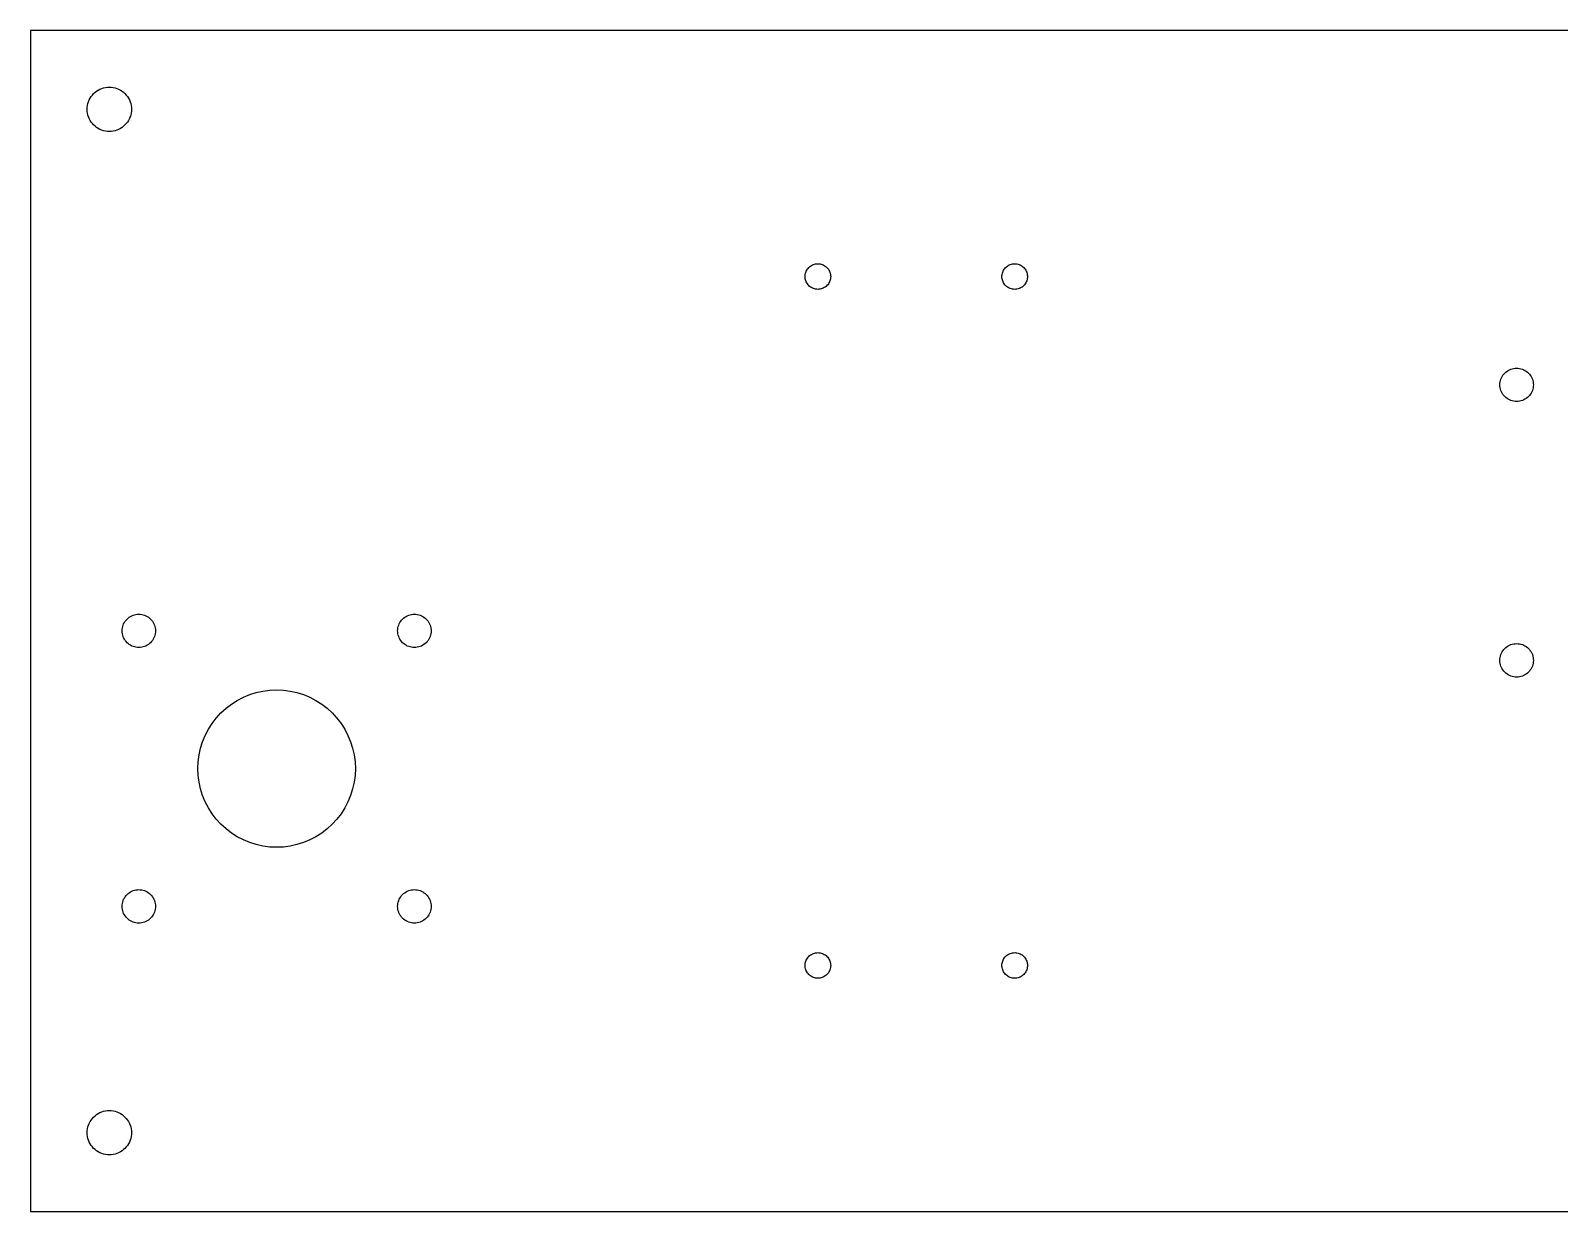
# Model space of a CAD drawing. Header units: metres. Extents: x -165 to 165, y 0 to 120.
# Drawn here: x -165 to -9.7, y 0 to 120 of the extents above; entities that cross this region are included whole.
import ezdxf

# ---------------------------------------------------------------- set-up
doc = ezdxf.new("R2010")
doc.units = ezdxf.units.M

msp = doc.modelspace()

# ---------------------------------------------------------------- linework, layer by layer
for p, q in [((165, 120), (-165, 120)), ((-165, 120), (-165, 0)), ((-158.843, 113.291), (-158.724, 113.446)), ((-158.724, 113.446), (-158.591, 113.591)), ((-158.591, 113.591), (-158.446, 113.724)), ((-158.446, 113.724), (-158.291, 113.843)), ((-158.291, 113.843), (-158.125, 113.949)), ((-158.125, 113.949), (-157.951, 114.039)), ((-157.951, 114.039), (-157.77, 114.114)), ((-157.77, 114.114), (-157.582, 114.173)), ((-157.582, 114.173), (-157.391, 114.216)), ((-157.391, 114.216), (-157.196, 114.241)), ((-157.196, 114.241), (-157, 114.25)), ((-157, 114.25), (-156.804, 114.241)), ((-156.804, 114.241), (-156.609, 114.216)), ((-156.609, 114.216), (-156.418, 114.173)), ((-156.418, 114.173), (-156.23, 114.114)), ((-156.23, 114.114), (-156.049, 114.039)), ((-156.049, 114.039), (-155.875, 113.949)), ((-155.875, 113.949), (-155.709, 113.843)), ((-155.709, 113.843), (-155.554, 113.724)), ((-155.554, 113.724), (-155.409, 113.591)), ((-155.409, 113.591), (-155.276, 113.446)), ((-155.276, 113.446), (-155.157, 113.291)), ((-159.25, 112), (-159.241, 112.196)), ((-159.241, 111.804), (-159.25, 112)), ((-159.241, 112.196), (-159.216, 112.391)), ((-159.216, 112.391), (-159.173, 112.582)), ((-159.173, 112.582), (-159.114, 112.77)), ((-159.114, 112.77), (-159.039, 112.951)), ((-159.039, 112.951), (-158.949, 113.125)), ((-158.949, 113.125), (-158.843, 113.291)), ((-155.157, 113.291), (-155.051, 113.125)), ((-155.051, 113.125), (-154.961, 112.951)), ((-154.961, 112.951), (-154.886, 112.77)), ((-154.886, 112.77), (-154.827, 112.582)), ((-154.827, 112.582), (-154.784, 112.391)), ((-154.784, 112.391), (-154.759, 112.196)), ((-154.759, 112.196), (-154.75, 112)), ((-154.75, 112), (-154.759, 111.804)), ((-159.216, 111.609), (-159.241, 111.804)), ((-159.173, 111.418), (-159.216, 111.609)), ((-159.114, 111.23), (-159.173, 111.418)), ((-159.039, 111.049), (-159.114, 111.23)), ((-158.949, 110.875), (-159.039, 111.049)), ((-158.843, 110.709), (-158.949, 110.875)), ((-158.724, 110.554), (-158.843, 110.709)), ((-158.591, 110.409), (-158.724, 110.554)), ((-158.446, 110.276), (-158.591, 110.409)), ((-155.409, 110.409), (-155.554, 110.276)), ((-155.276, 110.554), (-155.409, 110.409)), ((-155.157, 110.709), (-155.276, 110.554)), ((-155.051, 110.875), (-155.157, 110.709)), ((-154.961, 111.049), (-155.051, 110.875)), ((-154.886, 111.23), (-154.961, 111.049)), ((-154.827, 111.418), (-154.886, 111.23)), ((-154.784, 111.609), (-154.827, 111.418)), ((-154.759, 111.804), (-154.784, 111.609)), ((-158.291, 110.157), (-158.446, 110.276)), ((-158.125, 110.051), (-158.291, 110.157)), ((-157.951, 109.961), (-158.125, 110.051)), ((-157.77, 109.886), (-157.951, 109.961)), ((-157.582, 109.827), (-157.77, 109.886)), ((-157.391, 109.784), (-157.582, 109.827)), ((-157.196, 109.759), (-157.391, 109.784)), ((-157, 109.75), (-157.196, 109.759)), ((-156.804, 109.759), (-157, 109.75)), ((-156.609, 109.784), (-156.804, 109.759)), ((-156.418, 109.827), (-156.609, 109.784)), ((-156.23, 109.886), (-156.418, 109.827)), ((-156.049, 109.961), (-156.23, 109.886)), ((-155.875, 110.051), (-156.049, 109.961)), ((-155.709, 110.157), (-155.875, 110.051)), ((-155.554, 110.276), (-155.709, 110.157)), ((-86.3, 95), (-86.295, 95.1133)), ((-86.295, 94.8867), (-86.3, 95)), ((-86.295, 95.1133), (-86.2802, 95.2257)), ((-86.2802, 94.7742), (-86.295, 94.8867)), ((-86.2802, 95.2257), (-86.2557, 95.3365)), ((-86.2557, 94.6635), (-86.2802, 94.7742)), ((-86.2557, 95.3365), (-86.2216, 95.4446)), ((-86.2216, 95.4446), (-86.1782, 95.5494)), ((-86.1782, 95.5494), (-86.1258, 95.65)), ((-86.1258, 95.65), (-86.0649, 95.7456)), ((-86.0649, 95.7456), (-85.9958, 95.8356)), ((-85.9958, 95.8356), (-85.9192, 95.9192)), ((-85.9192, 95.9192), (-85.8356, 95.9958)), ((-85.8356, 95.9958), (-85.7456, 96.0649)), ((-85.7456, 96.0649), (-85.65, 96.1258)), ((-85.65, 96.1258), (-85.5494, 96.1782)), ((-85.5494, 96.1782), (-85.4446, 96.2216)), ((-85.4446, 96.2216), (-85.3365, 96.2557)), ((-85.3365, 96.2557), (-85.2257, 96.2802)), ((-85.2257, 96.2802), (-85.1133, 96.295)), ((-85.1133, 96.295), (-85, 96.3)), ((-85, 96.3), (-84.8867, 96.295)), ((-84.8867, 96.295), (-84.7742, 96.2802)), ((-84.7742, 96.2802), (-84.6635, 96.2557)), ((-84.6635, 96.2557), (-84.5554, 96.2216)), ((-84.5554, 96.2216), (-84.4506, 96.1782)), ((-84.4506, 96.1782), (-84.35, 96.1258)), ((-84.35, 96.1258), (-84.2543, 96.0649)), ((-84.2543, 96.0649), (-84.1644, 95.9958)), ((-84.1644, 95.9958), (-84.0807, 95.9192)), ((-84.0807, 95.9192), (-84.0041, 95.8356)), ((-84.0041, 95.8356), (-83.9351, 95.7456)), ((-83.9351, 95.7456), (-83.8742, 95.65)), ((-83.8742, 95.65), (-83.8218, 95.5494)), ((-83.8218, 95.5494), (-83.7784, 95.4446)), ((-83.7784, 95.4446), (-83.7443, 95.3365)), ((-83.7443, 95.3365), (-83.7197, 95.2257)), ((-83.7197, 94.7742), (-83.7443, 94.6635)), ((-83.7197, 95.2257), (-83.7049, 95.1133)), ((-83.7049, 94.8867), (-83.7197, 94.7742)), ((-83.7049, 95.1133), (-83.7, 95)), ((-83.7, 95), (-83.7049, 94.8867)), ((-66.3, 95), (-66.295, 95.1133)), ((-66.295, 94.8867), (-66.3, 95)), ((-66.295, 95.1133), (-66.2802, 95.2257)), ((-66.2802, 94.7742), (-66.295, 94.8867)), ((-66.2802, 95.2257), (-66.2557, 95.3365)), ((-66.2557, 94.6635), (-66.2802, 94.7742)), ((-66.2557, 95.3365), (-66.2216, 95.4446)), ((-66.2216, 95.4446), (-66.1782, 95.5494)), ((-66.1782, 95.5494), (-66.1258, 95.65)), ((-66.1258, 95.65), (-66.0649, 95.7456)), ((-66.0649, 95.7456), (-65.9958, 95.8356)), ((-65.9958, 95.8356), (-65.9192, 95.9192)), ((-65.9192, 95.9192), (-65.8356, 95.9958)), ((-65.8356, 95.9958), (-65.7456, 96.0649)), ((-65.7456, 96.0649), (-65.65, 96.1258)), ((-65.65, 96.1258), (-65.5494, 96.1782)), ((-65.5494, 96.1782), (-65.4446, 96.2216)), ((-65.4446, 96.2216), (-65.3365, 96.2557)), ((-65.3365, 96.2557), (-65.2257, 96.2802)), ((-65.2257, 96.2802), (-65.1133, 96.295)), ((-65.1133, 96.295), (-65, 96.3)), ((-65, 96.3), (-64.8867, 96.295)), ((-64.8867, 96.295), (-64.7742, 96.2802)), ((-64.7742, 96.2802), (-64.6635, 96.2557)), ((-64.6635, 96.2557), (-64.5554, 96.2216)), ((-64.5554, 96.2216), (-64.4506, 96.1782)), ((-64.4506, 96.1782), (-64.35, 96.1258)), ((-64.35, 96.1258), (-64.2543, 96.0649)), ((-64.2543, 96.0649), (-64.1644, 95.9958)), ((-64.1644, 95.9958), (-64.0807, 95.9192)), ((-64.0807, 95.9192), (-64.0041, 95.8356)), ((-64.0041, 95.8356), (-63.9351, 95.7456)), ((-63.9351, 95.7456), (-63.8742, 95.65)), ((-63.8742, 95.65), (-63.8218, 95.5494)), ((-63.8218, 95.5494), (-63.7784, 95.4446)), ((-63.7784, 95.4446), (-63.7443, 95.3365)), ((-63.7443, 95.3365), (-63.7197, 95.2257)), ((-63.7197, 94.7742), (-63.7443, 94.6635)), ((-63.7197, 95.2257), (-63.7049, 95.1133)), ((-63.7049, 94.8867), (-63.7197, 94.7742)), ((-63.7049, 95.1133), (-63.7, 95)), ((-63.7, 95), (-63.7049, 94.8867)), ((-86.2216, 94.5554), (-86.2557, 94.6635)), ((-86.1782, 94.4506), (-86.2216, 94.5554)), ((-86.1258, 94.35), (-86.1782, 94.4506)), ((-86.0649, 94.2543), (-86.1258, 94.35)), ((-85.9958, 94.1644), (-86.0649, 94.2543)), ((-85.9192, 94.0807), (-85.9958, 94.1644)), ((-85.8356, 94.0041), (-85.9192, 94.0807)), ((-85.7456, 93.9351), (-85.8356, 94.0041)), ((-85.65, 93.8742), (-85.7456, 93.9351)), ((-85.5494, 93.8218), (-85.65, 93.8742)), ((-85.4446, 93.7784), (-85.5494, 93.8218)), ((-85.3365, 93.7443), (-85.4446, 93.7784)), ((-85.2257, 93.7197), (-85.3365, 93.7443)), ((-85.1133, 93.7049), (-85.2257, 93.7197)), ((-85, 93.7), (-85.1133, 93.7049)), ((-84.8867, 93.7049), (-85, 93.7)), ((-84.7742, 93.7197), (-84.8867, 93.7049)), ((-84.6635, 93.7443), (-84.7742, 93.7197)), ((-84.5554, 93.7784), (-84.6635, 93.7443)), ((-84.4506, 93.8218), (-84.5554, 93.7784)), ((-84.35, 93.8742), (-84.4506, 93.8218)), ((-84.2543, 93.9351), (-84.35, 93.8742)), ((-84.1644, 94.0041), (-84.2543, 93.9351)), ((-84.0807, 94.0807), (-84.1644, 94.0041)), ((-84.0041, 94.1644), (-84.0807, 94.0807)), ((-83.9351, 94.2543), (-84.0041, 94.1644)), ((-83.8742, 94.35), (-83.9351, 94.2543)), ((-83.8218, 94.4506), (-83.8742, 94.35)), ((-83.7784, 94.5554), (-83.8218, 94.4506)), ((-83.7443, 94.6635), (-83.7784, 94.5554)), ((-66.2216, 94.5554), (-66.2557, 94.6635)), ((-66.1782, 94.4506), (-66.2216, 94.5554)), ((-66.1258, 94.35), (-66.1782, 94.4506)), ((-66.0649, 94.2543), (-66.1258, 94.35)), ((-65.9958, 94.1644), (-66.0649, 94.2543)), ((-65.9192, 94.0807), (-65.9958, 94.1644)), ((-65.8356, 94.0041), (-65.9192, 94.0807)), ((-65.7456, 93.9351), (-65.8356, 94.0041)), ((-65.65, 93.8742), (-65.7456, 93.9351)), ((-65.5494, 93.8218), (-65.65, 93.8742)), ((-65.4446, 93.7784), (-65.5494, 93.8218)), ((-65.3365, 93.7443), (-65.4446, 93.7784)), ((-65.2257, 93.7197), (-65.3365, 93.7443)), ((-65.1133, 93.7049), (-65.2257, 93.7197)), ((-65, 93.7), (-65.1133, 93.7049)), ((-64.8867, 93.7049), (-65, 93.7)), ((-64.7742, 93.7197), (-64.8867, 93.7049)), ((-64.6635, 93.7443), (-64.7742, 93.7197)), ((-64.5554, 93.7784), (-64.6635, 93.7443)), ((-64.4506, 93.8218), (-64.5554, 93.7784)), ((-64.35, 93.8742), (-64.4506, 93.8218)), ((-64.2543, 93.9351), (-64.35, 93.8742)), ((-64.1644, 94.0041), (-64.2543, 93.9351)), ((-64.0807, 94.0807), (-64.1644, 94.0041)), ((-64.0041, 94.1644), (-64.0807, 94.0807)), ((-63.9351, 94.2543), (-64.0041, 94.1644)), ((-63.8742, 94.35), (-63.9351, 94.2543)), ((-63.8218, 94.4506), (-63.8742, 94.35)), ((-63.7784, 94.5554), (-63.8218, 94.4506)), ((-63.7443, 94.6635), (-63.7784, 94.5554)), ((-14.9751, 85.3925), (-14.85, 85.4722)), ((-14.85, 85.4722), (-14.7184, 85.5407)), ((-14.7184, 85.5407), (-14.5814, 85.5975)), ((-14.5814, 85.5975), (-14.44, 85.6421)), ((-14.44, 85.6421), (-14.2952, 85.6742)), ((-14.2952, 85.6742), (-14.1482, 85.6935)), ((-14.1482, 85.6935), (-14, 85.7)), ((-14, 85.7), (-13.8518, 85.6935)), ((-13.8518, 85.6935), (-13.7048, 85.6742)), ((-13.7048, 85.6742), (-13.56, 85.6421)), ((-13.56, 85.6421), (-13.4186, 85.5975)), ((-13.4186, 85.5975), (-13.2815, 85.5407)), ((-13.2815, 85.5407), (-13.15, 85.4722)), ((-13.15, 85.4722), (-13.0249, 85.3925)), ((-15.7, 84), (-15.6935, 84.1482)), ((-15.6935, 83.8518), (-15.7, 84)), ((-15.6935, 84.1482), (-15.6742, 84.2952)), ((-15.6742, 84.2952), (-15.6421, 84.44)), ((-15.6421, 84.44), (-15.5975, 84.5814)), ((-15.5975, 84.5814), (-15.5407, 84.7184)), ((-15.5407, 84.7184), (-15.4722, 84.85)), ((-15.4722, 84.85), (-15.3925, 84.9751)), ((-15.3925, 84.9751), (-15.3023, 85.0927)), ((-15.3023, 85.0927), (-15.2021, 85.2021)), ((-15.2021, 85.2021), (-15.0927, 85.3023)), ((-15.0927, 85.3023), (-14.9751, 85.3925)), ((-13.0249, 85.3925), (-12.9073, 85.3023)), ((-12.9073, 85.3023), (-12.7979, 85.2021)), ((-12.7979, 85.2021), (-12.6977, 85.0927)), ((-12.6977, 85.0927), (-12.6074, 84.9751)), ((-12.6074, 84.9751), (-12.5278, 84.85)), ((-12.5278, 84.85), (-12.4593, 84.7184)), ((-12.4593, 84.7184), (-12.4025, 84.5814)), ((-12.4025, 84.5814), (-12.3579, 84.44)), ((-12.3579, 84.44), (-12.3258, 84.2952)), ((-12.3258, 84.2952), (-12.3065, 84.1482)), ((-12.3065, 84.1482), (-12.3, 84)), ((-12.3, 84), (-12.3065, 83.8518)), ((-15.6742, 83.7048), (-15.6935, 83.8518)), ((-15.6421, 83.56), (-15.6742, 83.7048)), ((-15.5975, 83.4186), (-15.6421, 83.56)), ((-15.5407, 83.2815), (-15.5975, 83.4186)), ((-15.4722, 83.15), (-15.5407, 83.2815)), ((-15.3925, 83.0249), (-15.4722, 83.15)), ((-15.3023, 82.9073), (-15.3925, 83.0249)), ((-15.2021, 82.7979), (-15.3023, 82.9073)), ((-15.0927, 82.6977), (-15.2021, 82.7979)), ((-14.9751, 82.6074), (-15.0927, 82.6977)), ((-14.85, 82.5278), (-14.9751, 82.6074)), ((-14.7184, 82.4593), (-14.85, 82.5278)), ((-14.5814, 82.4025), (-14.7184, 82.4593)), ((-14.44, 82.3579), (-14.5814, 82.4025)), ((-14.2952, 82.3258), (-14.44, 82.3579)), ((-13.56, 82.3579), (-13.7048, 82.3258)), ((-13.4186, 82.4025), (-13.56, 82.3579)), ((-13.2815, 82.4593), (-13.4186, 82.4025)), ((-13.15, 82.5278), (-13.2815, 82.4593)), ((-13.0249, 82.6074), (-13.15, 82.5278)), ((-12.9073, 82.6977), (-13.0249, 82.6074)), ((-12.7979, 82.7979), (-12.9073, 82.6977)), ((-12.6977, 82.9073), (-12.7979, 82.7979)), ((-12.6074, 83.0249), (-12.6977, 82.9073)), ((-12.5278, 83.15), (-12.6074, 83.0249)), ((-12.4593, 83.2815), (-12.5278, 83.15)), ((-12.4025, 83.4186), (-12.4593, 83.2815)), ((-12.3579, 83.56), (-12.4025, 83.4186)), ((-12.3258, 83.7048), (-12.3579, 83.56)), ((-12.3065, 83.8518), (-12.3258, 83.7048)), ((-14.1482, 82.3065), (-14.2952, 82.3258)), ((-14, 82.3), (-14.1482, 82.3065)), ((-13.8518, 82.3065), (-14, 82.3)), ((-13.7048, 82.3258), (-13.8518, 82.3065)), ((-154.718, 60.5407), (-154.581, 60.5975)), ((-154.581, 60.5975), (-154.44, 60.6421)), ((-154.44, 60.6421), (-154.295, 60.6742)), ((-154.295, 60.6742), (-154.148, 60.6935)), ((-154.148, 60.6935), (-154, 60.7)), ((-154, 60.7), (-153.852, 60.6935)), ((-153.852, 60.6935), (-153.705, 60.6742)), ((-153.705, 60.6742), (-153.56, 60.6421)), ((-153.56, 60.6421), (-153.419, 60.5975)), ((-153.419, 60.5975), (-153.282, 60.5407)), ((-126.718, 60.5407), (-126.581, 60.5975)), ((-126.581, 60.5975), (-126.44, 60.6421)), ((-126.44, 60.6421), (-126.295, 60.6742)), ((-126.295, 60.6742), (-126.148, 60.6935)), ((-126.148, 60.6935), (-126, 60.7)), ((-126, 60.7), (-125.852, 60.6935)), ((-125.852, 60.6935), (-125.705, 60.6742)), ((-125.705, 60.6742), (-125.56, 60.6421)), ((-125.56, 60.6421), (-125.419, 60.5975)), ((-125.419, 60.5975), (-125.282, 60.5407)), ((-155.7, 59), (-155.694, 59.1482)), ((-155.694, 59.1482), (-155.674, 59.2952)), ((-155.674, 59.2952), (-155.642, 59.44)), ((-155.642, 59.44), (-155.597, 59.5814)), ((-155.597, 59.5814), (-155.541, 59.7184)), ((-155.541, 59.7184), (-155.472, 59.85)), ((-155.472, 59.85), (-155.393, 59.9751)), ((-155.393, 59.9751), (-155.302, 60.0927)), ((-155.302, 60.0927), (-155.202, 60.2021)), ((-155.202, 60.2021), (-155.093, 60.3023)), ((-155.093, 60.3023), (-154.975, 60.3925)), ((-154.975, 60.3925), (-154.85, 60.4722)), ((-154.85, 60.4722), (-154.718, 60.5407)), ((-153.282, 60.5407), (-153.15, 60.4722)), ((-153.15, 60.4722), (-153.025, 60.3925)), ((-153.025, 60.3925), (-152.907, 60.3023)), ((-152.907, 60.3023), (-152.798, 60.2021)), ((-152.798, 60.2021), (-152.698, 60.0927)), ((-152.698, 60.0927), (-152.607, 59.9751)), ((-152.607, 59.9751), (-152.528, 59.85)), ((-152.528, 59.85), (-152.459, 59.7184)), ((-152.459, 59.7184), (-152.403, 59.5814)), ((-152.403, 59.5814), (-152.358, 59.44)), ((-152.358, 59.44), (-152.326, 59.2952)), ((-152.326, 59.2952), (-152.306, 59.1482)), ((-152.306, 59.1482), (-152.3, 59)), ((-127.7, 59), (-127.694, 59.1482)), ((-127.694, 59.1482), (-127.674, 59.2952)), ((-127.674, 59.2952), (-127.642, 59.44)), ((-127.642, 59.44), (-127.597, 59.5814)), ((-127.597, 59.5814), (-127.541, 59.7184)), ((-127.541, 59.7184), (-127.472, 59.85)), ((-127.472, 59.85), (-127.393, 59.9751)), ((-127.393, 59.9751), (-127.302, 60.0927)), ((-127.302, 60.0927), (-127.202, 60.2021)), ((-127.202, 60.2021), (-127.093, 60.3023)), ((-127.093, 60.3023), (-126.975, 60.3925)), ((-126.975, 60.3925), (-126.85, 60.4722)), ((-126.85, 60.4722), (-126.718, 60.5407)), ((-125.282, 60.5407), (-125.15, 60.4722)), ((-125.15, 60.4722), (-125.025, 60.3925)), ((-125.025, 60.3925), (-124.907, 60.3023)), ((-124.907, 60.3023), (-124.798, 60.2021)), ((-124.798, 60.2021), (-124.698, 60.0927)), ((-124.698, 60.0927), (-124.607, 59.9751)), ((-124.607, 59.9751), (-124.528, 59.85)), ((-124.528, 59.85), (-124.459, 59.7184)), ((-124.459, 59.7184), (-124.403, 59.5814)), ((-124.403, 59.5814), (-124.358, 59.44)), ((-124.358, 59.44), (-124.326, 59.2952)), ((-124.326, 59.2952), (-124.306, 59.1482)), ((-124.306, 59.1482), (-124.3, 59)), ((-155.694, 58.8518), (-155.7, 59)), ((-155.674, 58.7048), (-155.694, 58.8518)), ((-155.642, 58.56), (-155.674, 58.7048)), ((-155.597, 58.4186), (-155.642, 58.56)), ((-155.541, 58.2815), (-155.597, 58.4186)), ((-155.472, 58.15), (-155.541, 58.2815)), ((-155.393, 58.0249), (-155.472, 58.15)), ((-155.302, 57.9073), (-155.393, 58.0249)), ((-155.202, 57.7979), (-155.302, 57.9073)), ((-155.093, 57.6977), (-155.202, 57.7979)), ((-154.975, 57.6074), (-155.093, 57.6977)), ((-154.85, 57.5278), (-154.975, 57.6074)), ((-154.718, 57.4593), (-154.85, 57.5278)), ((-153.15, 57.5278), (-153.282, 57.4593)), ((-153.025, 57.6074), (-153.15, 57.5278)), ((-152.907, 57.6977), (-153.025, 57.6074)), ((-152.798, 57.7979), (-152.907, 57.6977)), ((-152.698, 57.9073), (-152.798, 57.7979)), ((-152.607, 58.0249), (-152.698, 57.9073)), ((-152.528, 58.15), (-152.607, 58.0249)), ((-152.459, 58.2815), (-152.528, 58.15)), ((-152.403, 58.4186), (-152.459, 58.2815)), ((-152.358, 58.56), (-152.403, 58.4186)), ((-152.326, 58.7048), (-152.358, 58.56)), ((-152.306, 58.8518), (-152.326, 58.7048)), ((-152.3, 59), (-152.306, 58.8518)), ((-127.694, 58.8518), (-127.7, 59)), ((-127.674, 58.7048), (-127.694, 58.8518)), ((-127.642, 58.56), (-127.674, 58.7048)), ((-127.597, 58.4186), (-127.642, 58.56)), ((-127.541, 58.2815), (-127.597, 58.4186)), ((-127.472, 58.15), (-127.541, 58.2815)), ((-127.393, 58.0249), (-127.472, 58.15)), ((-127.302, 57.9073), (-127.393, 58.0249)), ((-127.202, 57.7979), (-127.302, 57.9073)), ((-127.093, 57.6977), (-127.202, 57.7979)), ((-126.975, 57.6074), (-127.093, 57.6977)), ((-126.85, 57.5278), (-126.975, 57.6074)), ((-126.718, 57.4593), (-126.85, 57.5278)), ((-125.15, 57.5278), (-125.282, 57.4593)), ((-125.025, 57.6074), (-125.15, 57.5278)), ((-124.907, 57.6977), (-125.025, 57.6074)), ((-124.798, 57.7979), (-124.907, 57.6977)), ((-124.698, 57.9073), (-124.798, 57.7979)), ((-124.607, 58.0249), (-124.698, 57.9073)), ((-124.528, 58.15), (-124.607, 58.0249)), ((-124.459, 58.2815), (-124.528, 58.15)), ((-124.403, 58.4186), (-124.459, 58.2815)), ((-124.358, 58.56), (-124.403, 58.4186)), ((-124.326, 58.7048), (-124.358, 58.56)), ((-124.306, 58.8518), (-124.326, 58.7048)), ((-124.3, 59), (-124.306, 58.8518)), ((-14.85, 57.4722), (-14.7184, 57.5407)), ((-14.7184, 57.5407), (-14.5814, 57.5975)), ((-14.5814, 57.5975), (-14.44, 57.6421)), ((-14.44, 57.6421), (-14.2952, 57.6742)), ((-14.2952, 57.6742), (-14.1482, 57.6935)), ((-14.1482, 57.6935), (-14, 57.7)), ((-14, 57.7), (-13.8518, 57.6935)), ((-13.8518, 57.6935), (-13.7048, 57.6742)), ((-13.7048, 57.6742), (-13.56, 57.6421)), ((-13.56, 57.6421), (-13.4186, 57.5975)), ((-13.4186, 57.5975), (-13.2815, 57.5407)), ((-13.2815, 57.5407), (-13.15, 57.4722)), ((-154.581, 57.4025), (-154.718, 57.4593)), ((-154.44, 57.3579), (-154.581, 57.4025)), ((-154.295, 57.3258), (-154.44, 57.3579)), ((-154.148, 57.3065), (-154.295, 57.3258)), ((-154, 57.3), (-154.148, 57.3065)), ((-153.852, 57.3065), (-154, 57.3)), ((-153.705, 57.3258), (-153.852, 57.3065)), ((-153.56, 57.3579), (-153.705, 57.3258)), ((-153.419, 57.4025), (-153.56, 57.3579)), ((-153.282, 57.4593), (-153.419, 57.4025)), ((-126.581, 57.4025), (-126.718, 57.4593)), ((-126.44, 57.3579), (-126.581, 57.4025)), ((-126.295, 57.3258), (-126.44, 57.3579)), ((-126.148, 57.3065), (-126.295, 57.3258)), ((-126, 57.3), (-126.148, 57.3065)), ((-125.852, 57.3065), (-126, 57.3)), ((-125.705, 57.3258), (-125.852, 57.3065)), ((-125.56, 57.3579), (-125.705, 57.3258)), ((-125.419, 57.4025), (-125.56, 57.3579)), ((-125.282, 57.4593), (-125.419, 57.4025)), ((-15.7, 56), (-15.6935, 56.1482)), ((-15.6935, 55.8518), (-15.7, 56)), ((-15.6935, 56.1482), (-15.6742, 56.2952)), ((-15.6742, 56.2952), (-15.6421, 56.44)), ((-15.6421, 56.44), (-15.5975, 56.5814)), ((-15.5975, 56.5814), (-15.5407, 56.7185)), ((-15.5407, 56.7185), (-15.4722, 56.85)), ((-15.4722, 56.85), (-15.3925, 56.9751)), ((-15.3925, 56.9751), (-15.3023, 57.0927)), ((-15.3023, 57.0927), (-15.2021, 57.2021)), ((-15.2021, 57.2021), (-15.0927, 57.3023)), ((-15.0927, 57.3023), (-14.9751, 57.3926)), ((-14.9751, 57.3926), (-14.85, 57.4722)), ((-13.15, 57.4722), (-13.0249, 57.3926)), ((-13.0249, 57.3926), (-12.9073, 57.3023)), ((-12.9073, 57.3023), (-12.7979, 57.2021)), ((-12.7979, 57.2021), (-12.6977, 57.0927)), ((-12.6977, 57.0927), (-12.6074, 56.9751)), ((-12.6074, 56.9751), (-12.5278, 56.85)), ((-12.5278, 56.85), (-12.4593, 56.7185)), ((-12.4593, 56.7185), (-12.4025, 56.5814)), ((-12.4025, 56.5814), (-12.3579, 56.44)), ((-12.3579, 56.44), (-12.3258, 56.2952)), ((-12.3258, 56.2952), (-12.3065, 56.1482)), ((-12.3065, 56.1482), (-12.3, 56)), ((-12.3, 56), (-12.3065, 55.8518)), ((-15.6742, 55.7048), (-15.6935, 55.8518)), ((-15.6421, 55.56), (-15.6742, 55.7048)), ((-15.5975, 55.4186), (-15.6421, 55.56)), ((-15.5407, 55.2816), (-15.5975, 55.4186)), ((-15.4722, 55.15), (-15.5407, 55.2816)), ((-15.3925, 55.0249), (-15.4722, 55.15)), ((-15.3023, 54.9073), (-15.3925, 55.0249)), ((-15.2021, 54.7979), (-15.3023, 54.9073)), ((-15.0927, 54.6977), (-15.2021, 54.7979)), ((-14.9751, 54.6075), (-15.0927, 54.6977)), ((-14.85, 54.5278), (-14.9751, 54.6075)), ((-14.7184, 54.4593), (-14.85, 54.5278)), ((-14.5814, 54.4025), (-14.7184, 54.4593)), ((-14.44, 54.3579), (-14.5814, 54.4025)), ((-13.4186, 54.4025), (-13.56, 54.3579)), ((-13.2815, 54.4593), (-13.4186, 54.4025)), ((-13.15, 54.5278), (-13.2815, 54.4593)), ((-13.0249, 54.6075), (-13.15, 54.5278)), ((-12.9073, 54.6977), (-13.0249, 54.6075)), ((-12.7979, 54.7979), (-12.9073, 54.6977)), ((-12.6977, 54.9073), (-12.7979, 54.7979)), ((-12.6074, 55.0249), (-12.6977, 54.9073)), ((-12.5278, 55.15), (-12.6074, 55.0249)), ((-12.4593, 55.2816), (-12.5278, 55.15)), ((-12.4025, 55.4186), (-12.4593, 55.2816)), ((-12.3579, 55.56), (-12.4025, 55.4186)), ((-12.3258, 55.7048), (-12.3579, 55.56)), ((-12.3065, 55.8518), (-12.3258, 55.7048)), ((-142.071, 52.7274), (-141.389, 52.8784)), ((-141.389, 52.8784), (-140.697, 52.9695)), ((-140.697, 52.9695), (-140, 53)), ((-140, 53), (-139.303, 52.9695)), ((-139.303, 52.9695), (-138.611, 52.8784)), ((-138.611, 52.8784), (-137.929, 52.7274)), ((-14.2952, 54.3258), (-14.44, 54.3579)), ((-14.1482, 54.3065), (-14.2952, 54.3258)), ((-14, 54.3), (-14.1482, 54.3065)), ((-13.8518, 54.3065), (-14, 54.3)), ((-13.7048, 54.3258), (-13.8518, 54.3065)), ((-13.56, 54.3579), (-13.7048, 54.3258)), ((-145.142, 51.1283), (-144.589, 51.5532)), ((-144.589, 51.5532), (-144, 51.9282)), ((-144, 51.9282), (-143.381, 52.2505)), ((-143.381, 52.2505), (-142.736, 52.5175)), ((-142.736, 52.5175), (-142.071, 52.7274)), ((-137.929, 52.7274), (-137.264, 52.5175)), ((-137.264, 52.5175), (-136.619, 52.2505)), ((-136.619, 52.2505), (-136, 51.9282)), ((-136, 51.9282), (-135.411, 51.5532)), ((-135.411, 51.5532), (-134.858, 51.1283)), ((-146.553, 49.5886), (-146.128, 50.1423)), ((-146.128, 50.1423), (-145.657, 50.6568)), ((-145.657, 50.6568), (-145.142, 51.1283)), ((-134.858, 51.1283), (-134.343, 50.6568)), ((-134.343, 50.6568), (-133.872, 50.1423)), ((-133.872, 50.1423), (-133.447, 49.5886)), ((-147.518, 47.7362), (-147.25, 48.3809)), ((-147.25, 48.3809), (-146.928, 49)), ((-146.928, 49), (-146.553, 49.5886)), ((-133.447, 49.5886), (-133.072, 49)), ((-133.072, 49), (-132.75, 48.3809)), ((-132.75, 48.3809), (-132.482, 47.7362)), ((-147.878, 46.3892), (-147.727, 47.0705)), ((-147.727, 47.0705), (-147.518, 47.7362)), ((-132.482, 47.7362), (-132.273, 47.0705)), ((-132.273, 47.0705), (-132.122, 46.3892)), ((-148, 45), (-147.97, 45.6972)), ((-147.97, 45.6972), (-147.878, 46.3892)), ((-132.122, 46.3892), (-132.03, 45.6972)), ((-132.03, 45.6972), (-132, 45)), ((-147.97, 44.3028), (-148, 45)), ((-147.878, 43.6108), (-147.97, 44.3028)), ((-147.727, 42.9295), (-147.878, 43.6108)), ((-132.122, 43.6108), (-132.273, 42.9295)), ((-132.03, 44.3028), (-132.122, 43.6108)), ((-132, 45), (-132.03, 44.3028)), ((-147.518, 42.2638), (-147.727, 42.9295)), ((-147.25, 41.6191), (-147.518, 42.2638)), ((-132.482, 42.2638), (-132.75, 41.6191)), ((-132.273, 42.9295), (-132.482, 42.2638)), ((-146.928, 41), (-147.25, 41.6191)), ((-146.553, 40.4114), (-146.928, 41)), ((-146.128, 39.8577), (-146.553, 40.4114)), ((-133.447, 40.4114), (-133.872, 39.8577)), ((-133.072, 41), (-133.447, 40.4114)), ((-132.75, 41.6191), (-133.072, 41)), ((-145.657, 39.3432), (-146.128, 39.8577)), ((-145.142, 38.8717), (-145.657, 39.3432)), ((-144.589, 38.4468), (-145.142, 38.8717)), ((-134.858, 38.8717), (-135.411, 38.4468)), ((-134.343, 39.3432), (-134.858, 38.8717)), ((-133.872, 39.8577), (-134.343, 39.3432)), ((-144, 38.0718), (-144.589, 38.4468)), ((-143.381, 37.7495), (-144, 38.0718)), ((-142.736, 37.4825), (-143.381, 37.7495)), ((-142.071, 37.2726), (-142.736, 37.4825)), ((-137.264, 37.4825), (-137.929, 37.2726)), ((-136.619, 37.7495), (-137.264, 37.4825)), ((-136, 38.0718), (-136.619, 37.7495)), ((-135.411, 38.4468), (-136, 38.0718)), ((-141.389, 37.1216), (-142.071, 37.2726)), ((-140.697, 37.0305), (-141.389, 37.1216)), ((-140, 37), (-140.697, 37.0305)), ((-139.303, 37.0305), (-140, 37)), ((-138.611, 37.1216), (-139.303, 37.0305)), ((-137.929, 37.2726), (-138.611, 37.1216)), ((-154.581, 32.5975), (-154.44, 32.6421)), ((-154.44, 32.6421), (-154.295, 32.6742)), ((-154.295, 32.6742), (-154.148, 32.6935)), ((-154.148, 32.6935), (-154, 32.7)), ((-154, 32.7), (-153.852, 32.6935)), ((-153.852, 32.6935), (-153.705, 32.6742)), ((-153.705, 32.6742), (-153.56, 32.6421)), ((-153.56, 32.6421), (-153.419, 32.5975)), ((-126.581, 32.5975), (-126.44, 32.6421)), ((-126.44, 32.6421), (-126.295, 32.6742)), ((-126.295, 32.6742), (-126.148, 32.6935)), ((-126.148, 32.6935), (-126, 32.7)), ((-126, 32.7), (-125.852, 32.6935)), ((-125.852, 32.6935), (-125.705, 32.6742)), ((-125.705, 32.6742), (-125.56, 32.6421)), ((-125.56, 32.6421), (-125.419, 32.5975)), ((-155.7, 31), (-155.694, 31.1482)), ((-155.694, 31.1482), (-155.674, 31.2952)), ((-155.674, 31.2952), (-155.642, 31.44)), ((-155.642, 31.44), (-155.597, 31.5814)), ((-155.597, 31.5814), (-155.541, 31.7185)), ((-155.541, 31.7185), (-155.472, 31.85)), ((-155.472, 31.85), (-155.393, 31.9751)), ((-155.393, 31.9751), (-155.302, 32.0927)), ((-155.302, 32.0927), (-155.202, 32.2021)), ((-155.202, 32.2021), (-155.093, 32.3023)), ((-155.093, 32.3023), (-154.975, 32.3926)), ((-154.975, 32.3926), (-154.85, 32.4722)), ((-154.85, 32.4722), (-154.718, 32.5407)), ((-154.718, 32.5407), (-154.581, 32.5975)), ((-153.419, 32.5975), (-153.282, 32.5407)), ((-153.282, 32.5407), (-153.15, 32.4722)), ((-153.15, 32.4722), (-153.025, 32.3926)), ((-153.025, 32.3926), (-152.907, 32.3023)), ((-152.907, 32.3023), (-152.798, 32.2021)), ((-152.798, 32.2021), (-152.698, 32.0927)), ((-152.698, 32.0927), (-152.607, 31.9751)), ((-152.607, 31.9751), (-152.528, 31.85)), ((-152.528, 31.85), (-152.459, 31.7185)), ((-152.459, 31.7185), (-152.403, 31.5814)), ((-152.403, 31.5814), (-152.358, 31.44)), ((-152.358, 31.44), (-152.326, 31.2952)), ((-152.326, 31.2952), (-152.306, 31.1482)), ((-152.306, 31.1482), (-152.3, 31)), ((-127.7, 31), (-127.694, 31.1482)), ((-127.694, 31.1482), (-127.674, 31.2952)), ((-127.674, 31.2952), (-127.642, 31.44)), ((-127.642, 31.44), (-127.597, 31.5814)), ((-127.597, 31.5814), (-127.541, 31.7185)), ((-127.541, 31.7185), (-127.472, 31.85)), ((-127.472, 31.85), (-127.393, 31.9751)), ((-127.393, 31.9751), (-127.302, 32.0927)), ((-127.302, 32.0927), (-127.202, 32.2021)), ((-127.202, 32.2021), (-127.093, 32.3023)), ((-127.093, 32.3023), (-126.975, 32.3926)), ((-126.975, 32.3926), (-126.85, 32.4722)), ((-126.85, 32.4722), (-126.718, 32.5407)), ((-126.718, 32.5407), (-126.581, 32.5975)), ((-125.419, 32.5975), (-125.282, 32.5407)), ((-125.282, 32.5407), (-125.15, 32.4722)), ((-125.15, 32.4722), (-125.025, 32.3926)), ((-125.025, 32.3926), (-124.907, 32.3023)), ((-124.907, 32.3023), (-124.798, 32.2021)), ((-124.798, 32.2021), (-124.698, 32.0927)), ((-124.698, 32.0927), (-124.607, 31.9751)), ((-124.607, 31.9751), (-124.528, 31.85)), ((-124.528, 31.85), (-124.459, 31.7185)), ((-124.459, 31.7185), (-124.403, 31.5814)), ((-124.403, 31.5814), (-124.358, 31.44)), ((-124.358, 31.44), (-124.326, 31.2952)), ((-124.326, 31.2952), (-124.306, 31.1482)), ((-124.306, 31.1482), (-124.3, 31)), ((-155.694, 30.8518), (-155.7, 31)), ((-155.674, 30.7048), (-155.694, 30.8518)), ((-155.642, 30.56), (-155.674, 30.7048)), ((-155.597, 30.4186), (-155.642, 30.56)), ((-155.541, 30.2816), (-155.597, 30.4186)), ((-155.472, 30.15), (-155.541, 30.2816)), ((-155.393, 30.0249), (-155.472, 30.15)), ((-155.302, 29.9073), (-155.393, 30.0249)), ((-155.202, 29.7979), (-155.302, 29.9073)), ((-155.093, 29.6977), (-155.202, 29.7979)), ((-154.975, 29.6075), (-155.093, 29.6977)), ((-154.85, 29.5278), (-154.975, 29.6075)), ((-154.718, 29.4593), (-154.85, 29.5278)), ((-153.15, 29.5278), (-153.282, 29.4593)), ((-153.025, 29.6075), (-153.15, 29.5278)), ((-152.907, 29.6977), (-153.025, 29.6075)), ((-152.798, 29.7979), (-152.907, 29.6977)), ((-152.698, 29.9073), (-152.798, 29.7979)), ((-152.607, 30.0249), (-152.698, 29.9073)), ((-152.528, 30.15), (-152.607, 30.0249)), ((-152.459, 30.2816), (-152.528, 30.15)), ((-152.403, 30.4186), (-152.459, 30.2816)), ((-152.358, 30.56), (-152.403, 30.4186)), ((-152.326, 30.7048), (-152.358, 30.56)), ((-152.306, 30.8518), (-152.326, 30.7048)), ((-152.3, 31), (-152.306, 30.8518)), ((-127.694, 30.8518), (-127.7, 31)), ((-127.674, 30.7048), (-127.694, 30.8518)), ((-127.642, 30.56), (-127.674, 30.7048)), ((-127.597, 30.4186), (-127.642, 30.56)), ((-127.541, 30.2816), (-127.597, 30.4186)), ((-127.472, 30.15), (-127.541, 30.2816)), ((-127.393, 30.0249), (-127.472, 30.15)), ((-127.302, 29.9073), (-127.393, 30.0249)), ((-127.202, 29.7979), (-127.302, 29.9073)), ((-127.093, 29.6977), (-127.202, 29.7979)), ((-126.975, 29.6075), (-127.093, 29.6977)), ((-126.85, 29.5278), (-126.975, 29.6075)), ((-126.718, 29.4593), (-126.85, 29.5278)), ((-125.15, 29.5278), (-125.282, 29.4593)), ((-125.025, 29.6075), (-125.15, 29.5278)), ((-124.907, 29.6977), (-125.025, 29.6075)), ((-124.798, 29.7979), (-124.907, 29.6977)), ((-124.698, 29.9073), (-124.798, 29.7979)), ((-124.607, 30.0249), (-124.698, 29.9073)), ((-124.528, 30.15), (-124.607, 30.0249)), ((-124.459, 30.2816), (-124.528, 30.15)), ((-124.403, 30.4186), (-124.459, 30.2816)), ((-124.358, 30.56), (-124.403, 30.4186)), ((-124.326, 30.7048), (-124.358, 30.56)), ((-124.306, 30.8518), (-124.326, 30.7048)), ((-124.3, 31), (-124.306, 30.8518)), ((-154.581, 29.4025), (-154.718, 29.4593)), ((-154.44, 29.3579), (-154.581, 29.4025)), ((-154.295, 29.3258), (-154.44, 29.3579)), ((-154.148, 29.3065), (-154.295, 29.3258)), ((-154, 29.3), (-154.148, 29.3065)), ((-153.852, 29.3065), (-154, 29.3)), ((-153.705, 29.3258), (-153.852, 29.3065)), ((-153.56, 29.3579), (-153.705, 29.3258)), ((-153.419, 29.4025), (-153.56, 29.3579)), ((-153.282, 29.4593), (-153.419, 29.4025)), ((-126.581, 29.4025), (-126.718, 29.4593)), ((-126.44, 29.3579), (-126.581, 29.4025)), ((-126.295, 29.3258), (-126.44, 29.3579)), ((-126.148, 29.3065), (-126.295, 29.3258)), ((-126, 29.3), (-126.148, 29.3065)), ((-125.852, 29.3065), (-126, 29.3)), ((-125.705, 29.3258), (-125.852, 29.3065)), ((-125.56, 29.3579), (-125.705, 29.3258)), ((-125.419, 29.4025), (-125.56, 29.3579)), ((-125.282, 29.4593), (-125.419, 29.4025)), ((-86.3, 25), (-86.295, 25.1133)), ((-86.295, 24.8867), (-86.3, 25)), ((-86.295, 25.1133), (-86.2802, 25.2257)), ((-86.2802, 24.7742), (-86.295, 24.8867)), ((-86.2802, 25.2257), (-86.2557, 25.3365)), ((-86.2557, 25.3365), (-86.2216, 25.4446)), ((-86.2216, 25.4446), (-86.1782, 25.5494)), ((-86.1782, 25.5494), (-86.1258, 25.65)), ((-86.1258, 25.65), (-86.0649, 25.7456)), ((-86.0649, 25.7456), (-85.9958, 25.8356)), ((-85.9958, 25.8356), (-85.9192, 25.9192)), ((-85.9192, 25.9192), (-85.8356, 25.9958)), ((-85.8356, 25.9958), (-85.7456, 26.0649)), ((-85.7456, 26.0649), (-85.65, 26.1258)), ((-85.65, 26.1258), (-85.5494, 26.1782)), ((-85.5494, 26.1782), (-85.4446, 26.2216)), ((-85.4446, 26.2216), (-85.3365, 26.2557)), ((-85.3365, 26.2557), (-85.2257, 26.2802)), ((-85.2257, 26.2802), (-85.1133, 26.295)), ((-85.1133, 26.295), (-85, 26.3)), ((-85, 26.3), (-84.8867, 26.295)), ((-84.8867, 26.295), (-84.7742, 26.2802)), ((-84.7742, 26.2802), (-84.6635, 26.2557)), ((-84.6635, 26.2557), (-84.5554, 26.2216)), ((-84.5554, 26.2216), (-84.4506, 26.1782)), ((-84.4506, 26.1782), (-84.35, 26.1258)), ((-84.35, 26.1258), (-84.2543, 26.0649)), ((-84.2543, 26.0649), (-84.1644, 25.9958)), ((-84.1644, 25.9958), (-84.0807, 25.9192)), ((-84.0807, 25.9192), (-84.0041, 25.8356)), ((-84.0041, 25.8356), (-83.9351, 25.7456)), ((-83.9351, 25.7456), (-83.8742, 25.65)), ((-83.8742, 25.65), (-83.8218, 25.5494)), ((-83.8218, 25.5494), (-83.7784, 25.4446)), ((-83.7784, 25.4446), (-83.7443, 25.3365)), ((-83.7443, 25.3365), (-83.7197, 25.2257)), ((-83.7197, 25.2257), (-83.7049, 25.1133)), ((-83.7049, 24.8867), (-83.7197, 24.7742)), ((-83.7049, 25.1133), (-83.7, 25)), ((-83.7, 25), (-83.7049, 24.8867)), ((-66.3, 25), (-66.295, 25.1133)), ((-66.295, 24.8867), (-66.3, 25)), ((-66.295, 25.1133), (-66.2802, 25.2257)), ((-66.2802, 24.7742), (-66.295, 24.8867)), ((-66.2802, 25.2257), (-66.2557, 25.3365)), ((-66.2557, 25.3365), (-66.2216, 25.4446)), ((-66.2216, 25.4446), (-66.1782, 25.5494)), ((-66.1782, 25.5494), (-66.1258, 25.65)), ((-66.1258, 25.65), (-66.0649, 25.7456)), ((-66.0649, 25.7456), (-65.9958, 25.8356)), ((-65.9958, 25.8356), (-65.9192, 25.9192)), ((-65.9192, 25.9192), (-65.8356, 25.9958)), ((-65.8356, 25.9958), (-65.7456, 26.0649)), ((-65.7456, 26.0649), (-65.65, 26.1258)), ((-65.65, 26.1258), (-65.5494, 26.1782)), ((-65.5494, 26.1782), (-65.4446, 26.2216)), ((-65.4446, 26.2216), (-65.3365, 26.2557)), ((-65.3365, 26.2557), (-65.2257, 26.2802)), ((-65.2257, 26.2802), (-65.1133, 26.295)), ((-65.1133, 26.295), (-65, 26.3)), ((-65, 26.3), (-64.8867, 26.295)), ((-64.8867, 26.295), (-64.7742, 26.2802)), ((-64.7742, 26.2802), (-64.6635, 26.2557)), ((-64.6635, 26.2557), (-64.5554, 26.2216)), ((-64.5554, 26.2216), (-64.4506, 26.1782)), ((-64.4506, 26.1782), (-64.35, 26.1258)), ((-64.35, 26.1258), (-64.2543, 26.0649)), ((-64.2543, 26.0649), (-64.1644, 25.9958)), ((-64.1644, 25.9958), (-64.0807, 25.9192)), ((-64.0807, 25.9192), (-64.0041, 25.8356)), ((-64.0041, 25.8356), (-63.9351, 25.7456)), ((-63.9351, 25.7456), (-63.8742, 25.65)), ((-63.8742, 25.65), (-63.8218, 25.5494)), ((-63.8218, 25.5494), (-63.7784, 25.4446)), ((-63.7784, 25.4446), (-63.7443, 25.3365)), ((-63.7443, 25.3365), (-63.7197, 25.2257)), ((-63.7197, 25.2257), (-63.7049, 25.1133)), ((-63.7049, 24.8867), (-63.7197, 24.7742)), ((-63.7049, 25.1133), (-63.7, 25)), ((-63.7, 25), (-63.7049, 24.8867)), ((-86.2557, 24.6635), (-86.2802, 24.7742)), ((-86.2216, 24.5554), (-86.2557, 24.6635)), ((-86.1782, 24.4506), (-86.2216, 24.5554)), ((-86.1258, 24.35), (-86.1782, 24.4506)), ((-86.0649, 24.2543), (-86.1258, 24.35)), ((-85.9958, 24.1644), (-86.0649, 24.2543)), ((-85.9192, 24.0807), (-85.9958, 24.1644)), ((-85.8356, 24.0041), (-85.9192, 24.0807)), ((-85.7456, 23.9351), (-85.8356, 24.0041)), ((-85.65, 23.8742), (-85.7456, 23.9351)), ((-85.5494, 23.8218), (-85.65, 23.8742)), ((-85.4446, 23.7784), (-85.5494, 23.8218)), ((-85.3365, 23.7443), (-85.4446, 23.7784)), ((-85.2257, 23.7197), (-85.3365, 23.7443)), ((-85.1133, 23.7049), (-85.2257, 23.7197)), ((-85, 23.7), (-85.1133, 23.7049)), ((-84.8867, 23.7049), (-85, 23.7)), ((-84.7742, 23.7197), (-84.8867, 23.7049)), ((-84.6635, 23.7443), (-84.7742, 23.7197)), ((-84.5554, 23.7784), (-84.6635, 23.7443)), ((-84.4506, 23.8218), (-84.5554, 23.7784)), ((-84.35, 23.8742), (-84.4506, 23.8218)), ((-84.2543, 23.9351), (-84.35, 23.8742)), ((-84.1644, 24.0041), (-84.2543, 23.9351)), ((-84.0807, 24.0807), (-84.1644, 24.0041)), ((-84.0041, 24.1644), (-84.0807, 24.0807)), ((-83.9351, 24.2543), (-84.0041, 24.1644)), ((-83.8742, 24.35), (-83.9351, 24.2543)), ((-83.8218, 24.4506), (-83.8742, 24.35)), ((-83.7784, 24.5554), (-83.8218, 24.4506)), ((-83.7443, 24.6635), (-83.7784, 24.5554)), ((-83.7197, 24.7742), (-83.7443, 24.6635)), ((-66.2557, 24.6635), (-66.2802, 24.7742)), ((-66.2216, 24.5554), (-66.2557, 24.6635)), ((-66.1782, 24.4506), (-66.2216, 24.5554)), ((-66.1258, 24.35), (-66.1782, 24.4506)), ((-66.0649, 24.2543), (-66.1258, 24.35)), ((-65.9958, 24.1644), (-66.0649, 24.2543)), ((-65.9192, 24.0807), (-65.9958, 24.1644)), ((-65.8356, 24.0041), (-65.9192, 24.0807)), ((-65.7456, 23.9351), (-65.8356, 24.0041)), ((-65.65, 23.8742), (-65.7456, 23.9351)), ((-65.5494, 23.8218), (-65.65, 23.8742)), ((-65.4446, 23.7784), (-65.5494, 23.8218)), ((-65.3365, 23.7443), (-65.4446, 23.7784)), ((-65.2257, 23.7197), (-65.3365, 23.7443)), ((-65.1133, 23.7049), (-65.2257, 23.7197)), ((-65, 23.7), (-65.1133, 23.7049)), ((-64.8867, 23.7049), (-65, 23.7)), ((-64.7742, 23.7197), (-64.8867, 23.7049)), ((-64.6635, 23.7443), (-64.7742, 23.7197)), ((-64.5554, 23.7784), (-64.6635, 23.7443)), ((-64.4506, 23.8218), (-64.5554, 23.7784)), ((-64.35, 23.8742), (-64.4506, 23.8218)), ((-64.2543, 23.9351), (-64.35, 23.8742)), ((-64.1644, 24.0041), (-64.2543, 23.9351)), ((-64.0807, 24.0807), (-64.1644, 24.0041)), ((-64.0041, 24.1644), (-64.0807, 24.0807)), ((-63.9351, 24.2543), (-64.0041, 24.1644)), ((-63.8742, 24.35), (-63.9351, 24.2543)), ((-63.8218, 24.4506), (-63.8742, 24.35)), ((-63.7784, 24.5554), (-63.8218, 24.4506)), ((-63.7443, 24.6635), (-63.7784, 24.5554)), ((-63.7197, 24.7742), (-63.7443, 24.6635)), ((-158.843, 9.29054), (-158.724, 9.44626)), ((-158.724, 9.44626), (-158.591, 9.59099)), ((-158.591, 9.59099), (-158.446, 9.72359)), ((-158.446, 9.72359), (-158.291, 9.84308)), ((-158.291, 9.84308), (-158.125, 9.94855)), ((-158.125, 9.94855), (-157.951, 10.0392)), ((-157.951, 10.0392), (-157.77, 10.1143)), ((-157.77, 10.1143), (-157.582, 10.1733)), ((-157.582, 10.1733), (-157.391, 10.2158)), ((-157.391, 10.2158), (-157.196, 10.2414)), ((-157.196, 10.2414), (-157, 10.25)), ((-157, 10.25), (-156.804, 10.2414)), ((-156.804, 10.2414), (-156.609, 10.2158)), ((-156.609, 10.2158), (-156.418, 10.1733)), ((-156.418, 10.1733), (-156.23, 10.1143)), ((-156.23, 10.1143), (-156.049, 10.0392)), ((-156.049, 10.0392), (-155.875, 9.94855)), ((-155.875, 9.94855), (-155.709, 9.84308)), ((-155.709, 9.84308), (-155.554, 9.72359)), ((-155.554, 9.72359), (-155.409, 9.59099)), ((-155.409, 9.59099), (-155.276, 9.44626)), ((-155.276, 9.44626), (-155.157, 9.29054)), ((-159.25, 8), (-159.241, 8.19609)), ((-159.241, 7.80389), (-159.25, 8)), ((-159.241, 8.19609), (-159.216, 8.3907)), ((-159.216, 7.60928), (-159.241, 7.80389)), ((-159.216, 8.3907), (-159.173, 8.58234)), ((-159.173, 8.58234), (-159.114, 8.76953)), ((-159.114, 8.76953), (-159.039, 8.95088)), ((-159.039, 8.95088), (-158.949, 9.125)), ((-158.949, 9.125), (-158.843, 9.29054)), ((-155.157, 9.29054), (-155.051, 9.125)), ((-155.051, 9.125), (-154.961, 8.95088)), ((-154.961, 8.95088), (-154.886, 8.76953)), ((-154.886, 8.76953), (-154.827, 8.58234)), ((-154.827, 8.58234), (-154.784, 8.3907)), ((-154.784, 8.3907), (-154.759, 8.19609)), ((-154.759, 7.80389), (-154.784, 7.60928)), ((-154.759, 8.19609), (-154.75, 8)), ((-154.75, 8), (-154.759, 7.80389)), ((-159.173, 7.41765), (-159.216, 7.60928)), ((-159.114, 7.23045), (-159.173, 7.41765)), ((-159.039, 7.0491), (-159.114, 7.23045)), ((-158.949, 6.875), (-159.039, 7.0491)), ((-158.843, 6.70944), (-158.949, 6.875)), ((-158.724, 6.55373), (-158.843, 6.70944)), ((-158.591, 6.409), (-158.724, 6.55373)), ((-158.446, 6.2764), (-158.591, 6.409)), ((-158.291, 6.15691), (-158.446, 6.2764)), ((-155.554, 6.2764), (-155.709, 6.15691)), ((-155.409, 6.409), (-155.554, 6.2764)), ((-155.276, 6.55373), (-155.409, 6.409)), ((-155.157, 6.70944), (-155.276, 6.55373)), ((-155.051, 6.875), (-155.157, 6.70944)), ((-154.961, 7.0491), (-155.051, 6.875)), ((-154.886, 7.23045), (-154.961, 7.0491)), ((-154.827, 7.41765), (-154.886, 7.23045)), ((-154.784, 7.60928), (-154.827, 7.41765)), ((-158.125, 6.05144), (-158.291, 6.15691)), ((-157.951, 5.9608), (-158.125, 6.05144)), ((-157.77, 5.88568), (-157.951, 5.9608)), ((-157.582, 5.82666), (-157.77, 5.88568)), ((-157.391, 5.78418), (-157.582, 5.82666)), ((-157.196, 5.75856), (-157.391, 5.78418)), ((-157, 5.75), (-157.196, 5.75856)), ((-156.804, 5.75856), (-157, 5.75)), ((-156.609, 5.78418), (-156.804, 5.75856)), ((-156.418, 5.82666), (-156.609, 5.78418)), ((-156.23, 5.88568), (-156.418, 5.82666)), ((-156.049, 5.9608), (-156.23, 5.88568)), ((-155.875, 6.05144), (-156.049, 5.9608)), ((-155.709, 6.15691), (-155.875, 6.05144)), ((-165, 0), (165, 0))]:
    msp.add_line(p, q)

doc.saveas('drawing.dxf')
